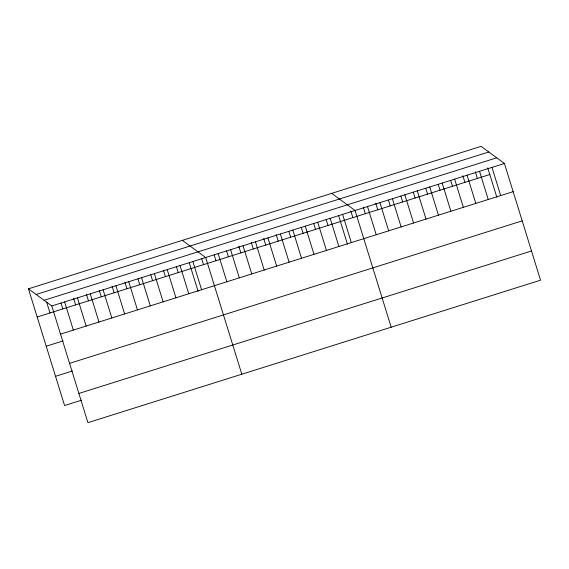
<?xml version="1.0" encoding="UTF-8"?>
<svg xmlns="http://www.w3.org/2000/svg" width="569" height="569" viewBox="0 0 569 569"><rect width="100%" height="100%" fill="white"/><g stroke="black" fill="none" stroke-linecap="round" stroke-linejoin="round"><path stroke-width="0.85" d="M28.45 288.817L481.075 146.34L504.419 163.467L540.55 280.183L87.925 422.66L51.793 305.944L28.45 288.817L64.582 405.533L81.41 400.235M36.153 294.472L488.778 151.994M44.09 300.297L496.716 157.812M51.793 305.944L504.419 163.467M37.177 317.004L489.802 174.527M60.52 334.131L513.146 191.653M46.217 346.215L63.052 340.923M69.56 363.349L522.193 220.872M55.534 376.315L72.37 371.016M78.878 393.449L531.51 250.972M331.713 193.353L355.056 210.487L391.18 327.203M182.343 240.374L205.686 257.501L241.818 374.217M491.972 167.386L500.699 195.572M487.747 167.898L496.837 197.251M479.525 171.305L488.252 199.491M475.3 171.81L477.355 178.446M467.078 175.224L475.805 203.41M462.853 175.729L464.909 182.364M454.631 179.143L463.358 207.329M450.662 180.48L452.462 186.283M442.184 183.062L450.911 211.248M438.215 184.399L440.015 190.202M429.737 186.973L438.464 215.167M425.768 188.311L427.568 194.114M417.29 190.892L426.017 219.079M413.322 192.23L415.121 198.033M404.844 194.811L413.571 222.998M400.875 196.149L402.674 201.952M392.397 198.73L401.124 226.917M388.428 200.068L390.22 205.871M379.95 202.649L388.677 230.836M375.725 203.154L377.773 209.79M367.503 206.568L376.23 234.755M363.278 207.073L365.326 213.709M350.831 210.992L352.88 217.628M342.609 214.406L351.329 242.593M338.64 215.743L347.467 244.265M330.162 218.325L338.882 246.512M326.193 219.662L327.986 225.459M317.715 222.237L326.435 250.431M313.747 223.574L315.539 229.378M305.269 226.156L313.988 254.343M301.3 227.493L303.092 233.297M292.815 230.075L301.542 258.262M288.853 231.412L290.645 237.216M280.368 233.994L289.095 262.181M276.143 234.499L278.198 241.135M267.921 237.913L276.648 266.1M263.696 238.418L265.751 245.054M255.474 241.832L264.201 270.019M251.249 242.337L253.305 248.973M243.027 245.751L251.754 273.938M238.802 246.256L240.858 252.892M230.58 249.67L239.307 277.857M226.611 251.007L228.411 256.811M218.133 253.582L226.86 281.776M214.164 254.919L215.964 260.723M201.718 258.838L203.517 264.642M192.863 261.541L201.59 289.728M189.271 262.757L198.104 291.285M180.039 265.574L188.766 293.768M176.447 266.797L178.246 272.601M167.215 269.614L175.942 297.8M163.623 270.83L165.423 276.634M154.391 273.653L163.118 301.84M150.799 274.87L152.592 280.673M141.567 277.686L150.294 305.873M137.975 278.91L139.768 284.706M128.743 281.726L137.463 309.913M124.895 282.117L126.944 288.746M115.92 285.759L124.639 313.946M112.072 286.15L114.12 292.786M103.096 289.799L111.816 317.986M99.248 290.19L101.296 296.819M90.265 293.839L98.992 322.026M86.417 294.223L88.472 300.859M77.441 297.872L86.168 326.058M73.593 298.263L75.649 304.892M64.617 301.911L73.344 330.098M61.025 303.128L62.825 308.931M46.665 302.189L50.001 312.964"/></g></svg>
